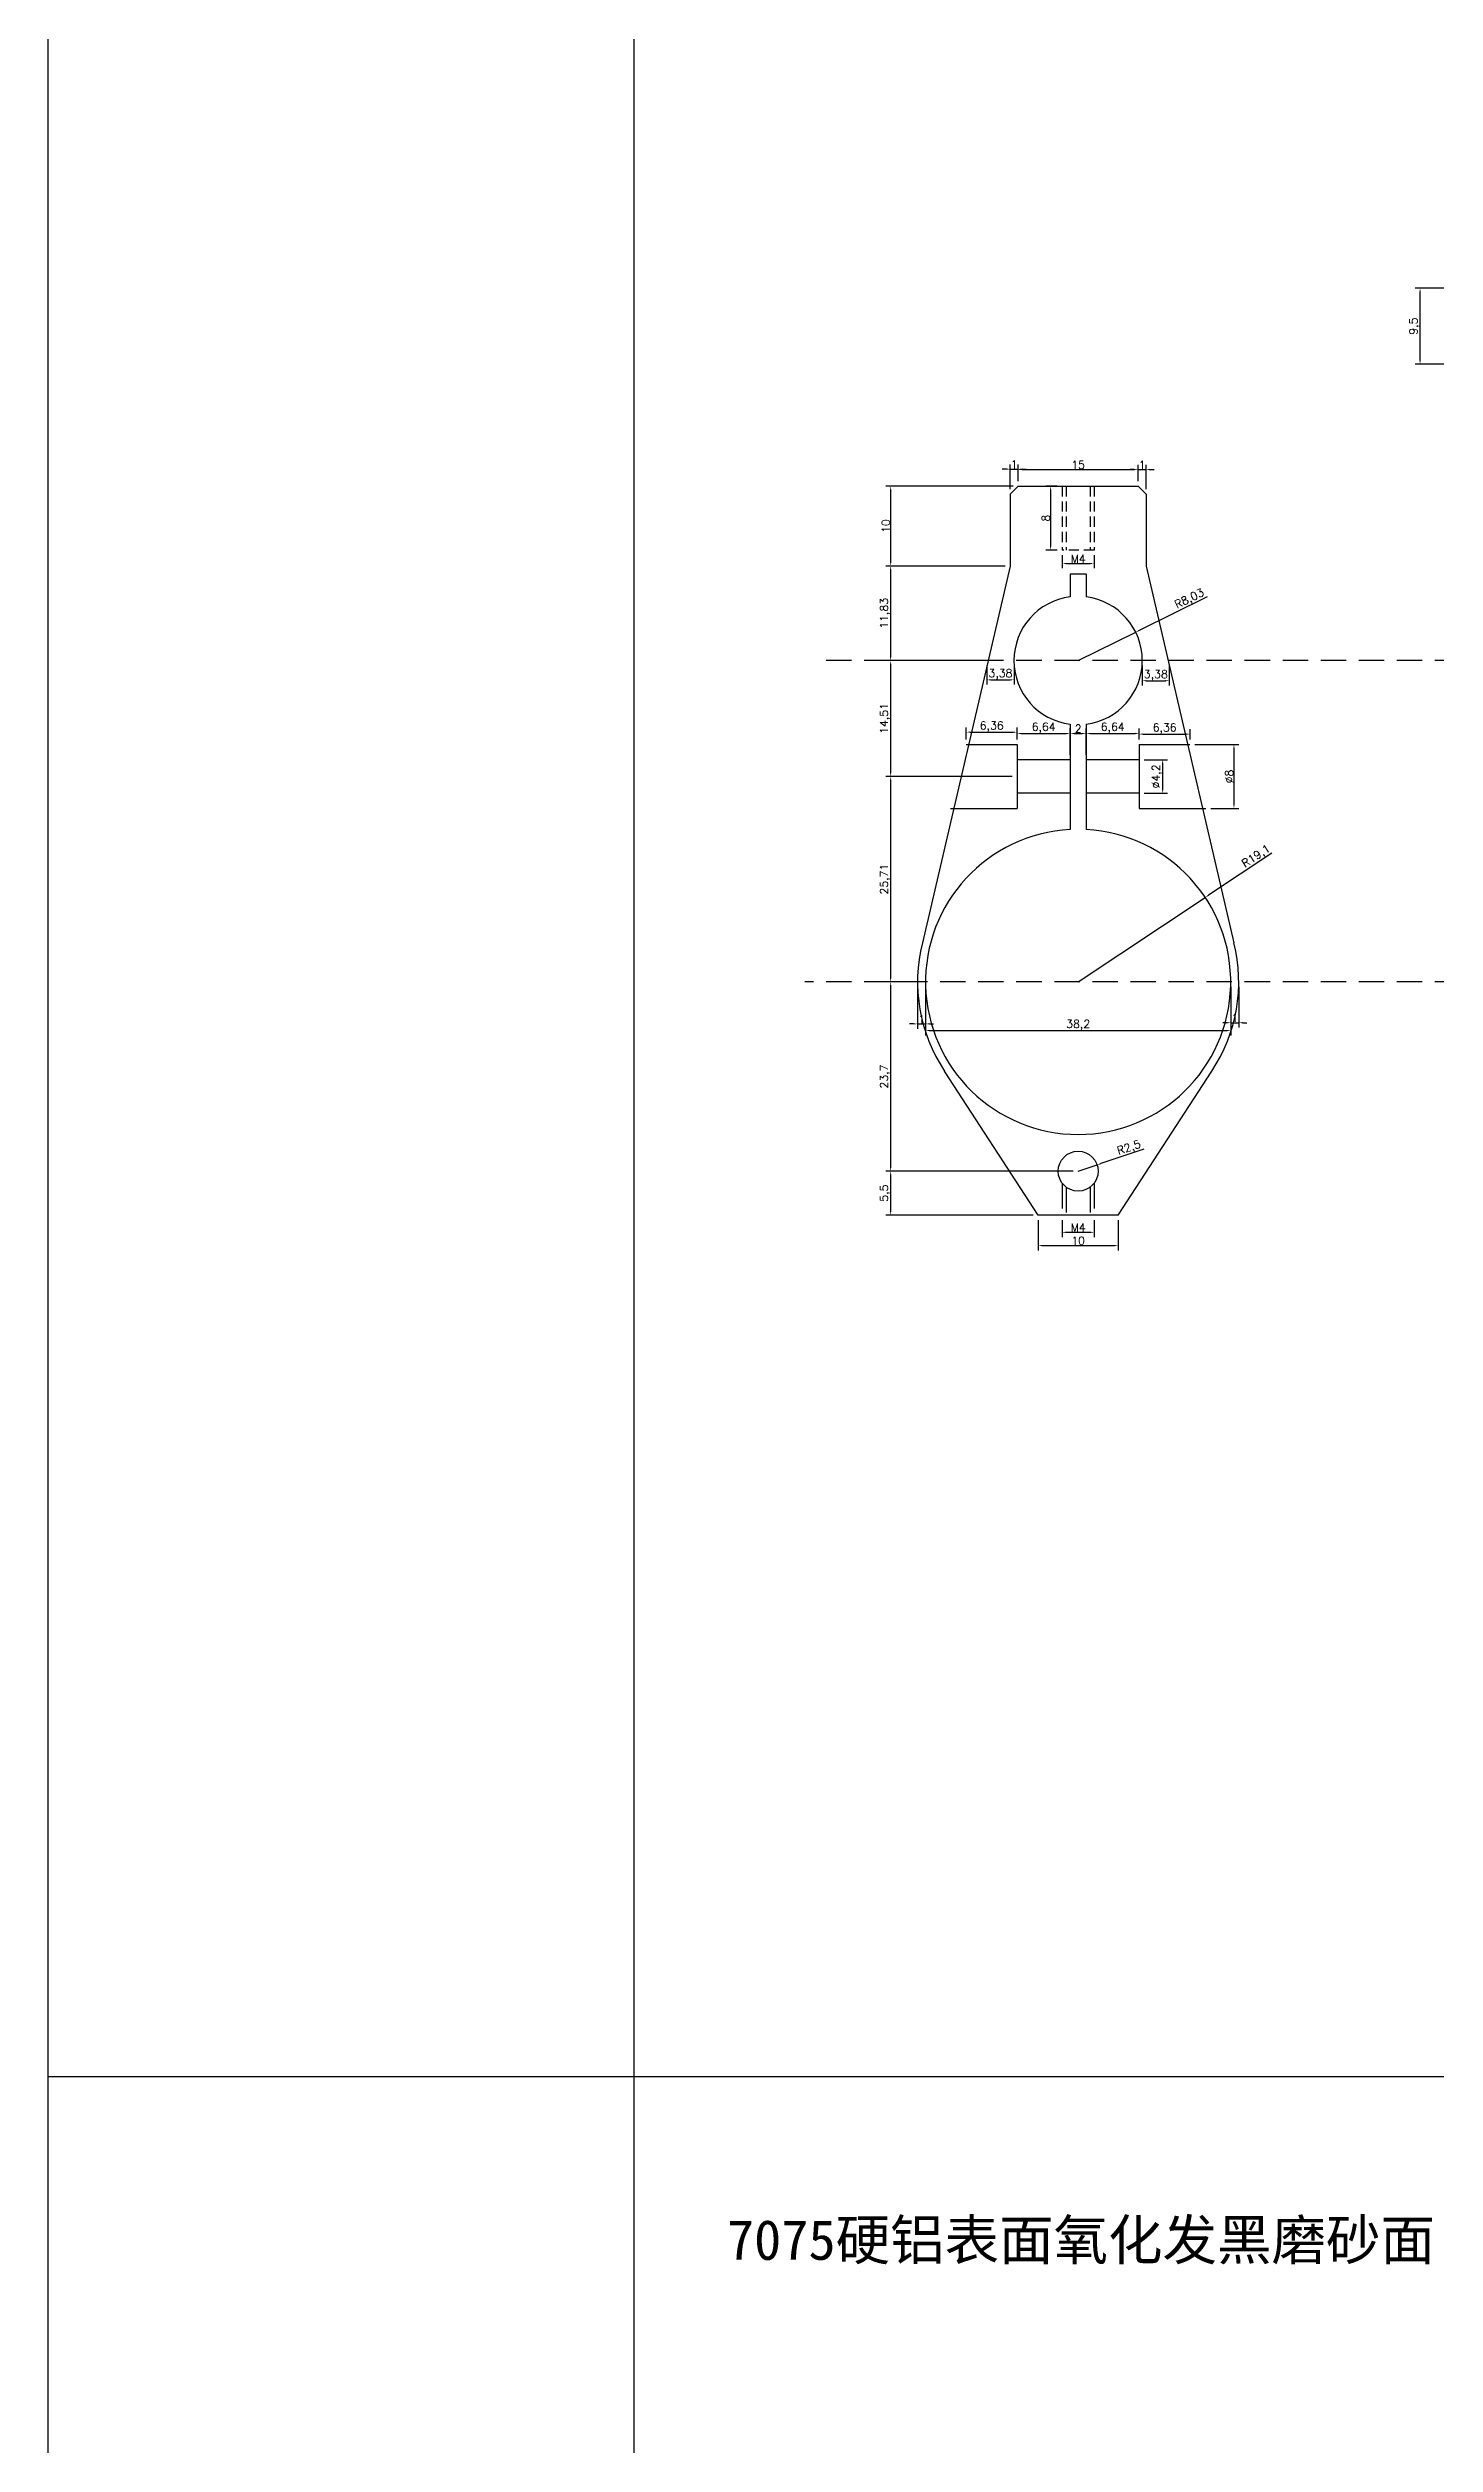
# Model space of a CAD drawing. Header units: millimetres. Extents: x 6817 to 15937, y -5221 to -164.
# Drawn here: x 9492.5 to 9666.1, y -1069.8 to -769.8 of the extents above; entities that cross this region are included whole.
import ezdxf

# ---------------------------------------------------------------- set-up
doc = ezdxf.new("R2010")
doc.units = ezdxf.units.MM
doc.linetypes.add('HIDDEN', pattern=[9.525, 6.35, -3.175])
doc.layers.add('图层2', color=108, linetype='Continuous')
doc.styles.get("Standard").update_dxf_attribs({"font": 'txt', "bigfont": 'gbcbig.shx'})
doc.dimstyles.new('ISO-25', dxfattribs={"dimtxt": 1, "dimasz": 0.5, "dimexe": 0.6, "dimexo": 0.625, "dimgap": 0.1, "dimtad": 1, "dimtxsty": 'Standard', "dimcen": 2.5, "dimadec": 0, "dimazin": 0, "dimtfac": 1, "dimtmove": 0, "dimatfit": 3, "dimfxl": 0, "dimarcsym": 0})

# ---------------------------------------------------------------- blocks, each defined once
blk = doc.blocks.new('*D876')
at = {"layer": 'Defpoints', "color": 0, "linetype": 'ByBlock', "transparency": 16777216}
for p in [(9664.22, -799.9), (9677.09, -799.9), (9671.78, -809.4)]:
    blk.add_point(p, dxfattribs=at)
at = {"layer": '图层2', "color": 0, "linetype": 'ByBlock', "lineweight": -2, "transparency": 16777216}
for p, q in [((9676.47, -799.9), (9663.62, -799.9)), ((9664.22, -808.9), (9664.22, -800.4)), ((9671.16, -809.4), (9663.62, -809.4))]:
    blk.add_line(p, q, dxfattribs=at)
at = {"layer": '图层2', "color": 0, "linetype": 'ByBlock', "transparency": 16777216}
for points in [[(9664.14, -800.4), (9664.31, -800.4), (9664.22, -799.9)], [(9664.14, -808.9), (9664.31, -808.9), (9664.22, -809.4)]]:
    blk.add_solid(points, dxfattribs=at)
at = {"layer": '图层2', "color": 0, "linetype": 'ByBlock', "transparency": 16777216, "insert": (9663.54, -804.65), "char_height": 1, "attachment_point": 5, "rotation": 90}
blk.add_mtext('9,5', dxfattribs=at)
blk = doc.blocks.new('*D936')
at = {"layer": 'Defpoints', "color": 0, "linetype": 'ByBlock', "transparency": 16777216}
for p in [(9613.93, -822.55), (9613.93, -824.68), (9612.93, -825.68)]:
    blk.add_point(p, dxfattribs=at)
at = {"layer": '图层2', "color": 0, "linetype": 'ByBlock', "lineweight": -2, "transparency": 16777216}
for p, q in [((9612.43, -822.55), (9611.93, -822.55)), ((9612.93, -825.06), (9612.93, -821.95)), ((9612.93, -822.55), (9613.93, -822.55)), ((9613.93, -824.06), (9613.93, -821.95)), ((9614.43, -822.55), (9614.93, -822.55))]:
    blk.add_line(p, q, dxfattribs=at)
at = {"layer": '图层2', "color": 0, "linetype": 'ByBlock', "transparency": 16777216}
for points in [[(9612.43, -822.46), (9612.43, -822.63), (9612.93, -822.55)], [(9614.43, -822.46), (9614.43, -822.63), (9613.93, -822.55)]]:
    blk.add_solid(points, dxfattribs=at)
at = {"layer": '图层2', "color": 0, "linetype": 'ByBlock', "transparency": 16777216, "insert": (9613.43, -821.95), "char_height": 1, "attachment_point": 5}
blk.add_mtext('1', dxfattribs=at)
blk = doc.blocks.new('*D937')
at = {"layer": 'Defpoints', "color": 0, "linetype": 'ByBlock', "transparency": 16777216}
for p in [(9613.93, -824.68), (9628.93, -822.61), (9628.93, -824.68)]:
    blk.add_point(p, dxfattribs=at)
at = {"layer": '图层2', "color": 0, "linetype": 'ByBlock', "lineweight": -2, "transparency": 16777216}
for p, q in [((9613.93, -824.06), (9613.93, -822.01)), ((9614.43, -822.61), (9628.43, -822.61)), ((9628.93, -824.06), (9628.93, -822.01))]:
    blk.add_line(p, q, dxfattribs=at)
at = {"layer": '图层2', "color": 0, "linetype": 'ByBlock', "transparency": 16777216}
for points in [[(9614.43, -822.52), (9614.43, -822.69), (9613.93, -822.61)], [(9628.43, -822.52), (9628.43, -822.69), (9628.93, -822.61)]]:
    blk.add_solid(points, dxfattribs=at)
at = {"layer": '图层2', "color": 0, "linetype": 'ByBlock', "transparency": 16777216, "insert": (9621.43, -822.01), "char_height": 1, "attachment_point": 5}
blk.add_mtext('15', dxfattribs=at)
blk = doc.blocks.new('*D938')
at = {"layer": 'Defpoints', "color": 0, "linetype": 'ByBlock', "transparency": 16777216}
for p in [(9628.93, -824.68), (9629.93, -822.61), (9629.93, -825.68)]:
    blk.add_point(p, dxfattribs=at)
at = {"layer": '图层2', "color": 0, "linetype": 'ByBlock', "lineweight": -2, "transparency": 16777216}
for p, q in [((9628.43, -822.61), (9627.93, -822.61)), ((9628.93, -824.06), (9628.93, -822.01)), ((9628.93, -822.61), (9629.93, -822.61)), ((9629.93, -825.06), (9629.93, -822.01)), ((9630.43, -822.61), (9630.93, -822.61))]:
    blk.add_line(p, q, dxfattribs=at)
at = {"layer": '图层2', "color": 0, "linetype": 'ByBlock', "transparency": 16777216}
for points in [[(9628.43, -822.52), (9628.43, -822.69), (9628.93, -822.61)], [(9630.43, -822.52), (9630.43, -822.69), (9629.93, -822.61)]]:
    blk.add_solid(points, dxfattribs=at)
at = {"layer": '图层2', "color": 0, "linetype": 'ByBlock', "transparency": 16777216, "insert": (9629.43, -822.01), "char_height": 1, "attachment_point": 5}
blk.add_mtext('1', dxfattribs=at)
blk = doc.blocks.new('*D939')
at = {"layer": 'Defpoints', "color": 0, "linetype": 'ByBlock', "transparency": 16777216}
for p in [(9613.93, -824.68), (9597.96, -834.68), (9612.93, -834.68)]:
    blk.add_point(p, dxfattribs=at)
at = {"layer": '图层2', "color": 0, "linetype": 'ByBlock', "lineweight": -2, "transparency": 16777216}
for p, q in [((9613.3, -824.68), (9597.36, -824.68)), ((9597.96, -825.18), (9597.96, -834.18)), ((9612.3, -834.68), (9597.36, -834.68))]:
    blk.add_line(p, q, dxfattribs=at)
at = {"layer": '图层2', "color": 0, "linetype": 'ByBlock', "transparency": 16777216}
for points in [[(9597.88, -825.18), (9598.04, -825.18), (9597.96, -824.68)], [(9597.88, -834.18), (9598.04, -834.18), (9597.96, -834.68)]]:
    blk.add_solid(points, dxfattribs=at)
at = {"layer": '图层2', "color": 0, "linetype": 'ByBlock', "transparency": 16777216, "insert": (9597.36, -829.68), "char_height": 1, "attachment_point": 5, "rotation": 90}
blk.add_mtext('10', dxfattribs=at)
blk = doc.blocks.new('*D617')
at = {"layer": 'Defpoints', "color": 0, "linetype": 'ByBlock', "transparency": 16777216}
for p in [(9612.93, -834.68), (9597.96, -846.51), (9610.01, -846.51)]:
    blk.add_point(p, dxfattribs=at)
at = {"layer": '图层2', "color": 0, "linetype": 'ByBlock', "lineweight": -2, "transparency": 16777216}
for p, q in [((9612.3, -834.68), (9597.36, -834.68)), ((9597.96, -835.18), (9597.96, -846.01)), ((9609.39, -846.51), (9597.36, -846.51))]:
    blk.add_line(p, q, dxfattribs=at)
at = {"layer": '图层2', "color": 0, "linetype": 'ByBlock', "transparency": 16777216}
for points in [[(9597.88, -835.18), (9598.04, -835.18), (9597.96, -834.68)], [(9597.88, -846.01), (9598.04, -846.01), (9597.96, -846.51)]]:
    blk.add_solid(points, dxfattribs=at)
at = {"layer": '图层2', "color": 0, "linetype": 'ByBlock', "transparency": 16777216, "insert": (9597.28, -840.6), "char_height": 1, "attachment_point": 5, "rotation": 90}
blk.add_mtext('11,83', dxfattribs=at)
blk = doc.blocks.new('*D940')
at = {"layer": 'Defpoints', "color": 0, "linetype": 'ByBlock', "transparency": 16777216}
for p in [(9610.01, -846.51), (9597.96, -861.02), (9613.79, -861.02)]:
    blk.add_point(p, dxfattribs=at)
at = {"layer": '图层2', "color": 0, "linetype": 'ByBlock', "lineweight": -2, "transparency": 16777216}
for p, q in [((9609.39, -846.51), (9597.36, -846.51)), ((9597.96, -847.01), (9597.96, -860.52)), ((9613.16, -861.02), (9597.36, -861.02))]:
    blk.add_line(p, q, dxfattribs=at)
at = {"layer": '图层2', "color": 0, "linetype": 'ByBlock', "transparency": 16777216}
for points in [[(9597.88, -847.01), (9598.04, -847.01), (9597.96, -846.51)], [(9597.88, -860.52), (9598.04, -860.52), (9597.96, -861.02)]]:
    blk.add_solid(points, dxfattribs=at)
at = {"layer": '图层2', "color": 0, "linetype": 'ByBlock', "transparency": 16777216, "insert": (9597.28, -853.76), "char_height": 1, "attachment_point": 5, "rotation": 90}
blk.add_mtext('14,51', dxfattribs=at)
blk = doc.blocks.new('*D618')
at = {"layer": 'Defpoints', "color": 0, "linetype": 'ByBlock', "transparency": 16777216}
for p in [(9613.79, -861.02), (9597.96, -886.73), (9600.73, -886.73)]:
    blk.add_point(p, dxfattribs=at)
at = {"layer": '图层2', "color": 0, "linetype": 'ByBlock', "lineweight": -2, "transparency": 16777216}
for p, q in [((9613.16, -861.02), (9597.36, -861.02)), ((9597.96, -861.52), (9597.96, -886.23)), ((9600.1, -886.73), (9597.36, -886.73))]:
    blk.add_line(p, q, dxfattribs=at)
at = {"layer": '图层2', "color": 0, "linetype": 'ByBlock', "transparency": 16777216}
for points in [[(9597.88, -861.52), (9598.04, -861.52), (9597.96, -861.02)], [(9597.88, -886.23), (9598.04, -886.23), (9597.96, -886.73)]]:
    blk.add_solid(points, dxfattribs=at)
at = {"layer": '图层2', "color": 0, "linetype": 'ByBlock', "transparency": 16777216, "insert": (9597.28, -873.87), "char_height": 1, "attachment_point": 5, "rotation": 90}
blk.add_mtext('25,71', dxfattribs=at)
blk = doc.blocks.new('*D619')
at = {"layer": 'Defpoints', "color": 0, "linetype": 'ByBlock', "transparency": 16777216}
for p in [(9600.1, -886.73), (9597.96, -910.43), (9621.43, -910.43)]:
    blk.add_point(p, dxfattribs=at)
at = {"layer": '图层2', "color": 0, "linetype": 'ByBlock', "lineweight": -2, "transparency": 16777216}
for p, q in [((9599.48, -886.73), (9597.36, -886.73)), ((9597.96, -887.23), (9597.96, -909.93)), ((9620.8, -910.43), (9597.36, -910.43))]:
    blk.add_line(p, q, dxfattribs=at)
at = {"layer": '图层2', "color": 0, "linetype": 'ByBlock', "transparency": 16777216}
for points in [[(9597.88, -887.23), (9598.04, -887.23), (9597.96, -886.73)], [(9597.88, -909.93), (9598.04, -909.93), (9597.96, -910.43)]]:
    blk.add_solid(points, dxfattribs=at)
at = {"layer": '图层2', "color": 0, "linetype": 'ByBlock', "transparency": 16777216, "insert": (9597.28, -898.58), "char_height": 1, "attachment_point": 5, "rotation": 90}
blk.add_mtext('23,7', dxfattribs=at)
blk = doc.blocks.new('*D941')
at = {"layer": 'Defpoints', "color": 0, "linetype": 'ByBlock', "transparency": 16777216}
for p in [(9607.43, -857.02), (9613.79, -855.47), (9613.79, -857.02)]:
    blk.add_point(p, dxfattribs=at)
at = {"layer": '图层2', "color": 0, "linetype": 'ByBlock', "lineweight": -2, "transparency": 16777216}
for p, q in [((9607.43, -856.39), (9607.43, -854.87)), ((9607.93, -855.47), (9613.29, -855.47)), ((9613.79, -856.39), (9613.79, -854.87))]:
    blk.add_line(p, q, dxfattribs=at)
at = {"layer": '图层2', "color": 0, "linetype": 'ByBlock', "transparency": 16777216}
for points in [[(9607.93, -855.39), (9607.93, -855.55), (9607.43, -855.47)], [(9613.29, -855.39), (9613.29, -855.55), (9613.79, -855.47)]]:
    blk.add_solid(points, dxfattribs=at)
at = {"layer": '图层2', "color": 0, "linetype": 'ByBlock', "transparency": 16777216, "insert": (9610.61, -854.79), "char_height": 1, "attachment_point": 5}
blk.add_mtext('6,36', dxfattribs=at)
blk = doc.blocks.new('*D942')
at = {"layer": 'Defpoints', "color": 0, "linetype": 'ByBlock', "transparency": 16777216}
for p in [(9613.79, -857.02), (9620.43, -855.63), (9620.43, -858.92)]:
    blk.add_point(p, dxfattribs=at)
at = {"layer": '图层2', "color": 0, "linetype": 'ByBlock', "lineweight": -2, "transparency": 16777216}
for p, q in [((9613.79, -856.39), (9613.79, -855.03)), ((9614.29, -855.63), (9619.93, -855.63)), ((9620.43, -858.29), (9620.43, -855.03))]:
    blk.add_line(p, q, dxfattribs=at)
at = {"layer": '图层2', "color": 0, "linetype": 'ByBlock', "transparency": 16777216}
for points in [[(9614.29, -855.55), (9614.29, -855.71), (9613.79, -855.63)], [(9619.93, -855.55), (9619.93, -855.71), (9620.43, -855.63)]]:
    blk.add_solid(points, dxfattribs=at)
at = {"layer": '图层2', "color": 0, "linetype": 'ByBlock', "transparency": 16777216, "insert": (9617.11, -854.95), "char_height": 1, "attachment_point": 5}
blk.add_mtext('6,64', dxfattribs=at)
blk = doc.blocks.new('*D943')
at = {"layer": 'Defpoints', "color": 0, "linetype": 'ByBlock', "transparency": 16777216}
for p in [(9622.43, -855.63), (9620.43, -858.92), (9622.43, -858.92)]:
    blk.add_point(p, dxfattribs=at)
at = {"layer": '图层2', "color": 0, "linetype": 'ByBlock', "lineweight": -2, "transparency": 16777216}
for p, q in [((9620.43, -858.29), (9620.43, -855.03)), ((9620.93, -855.63), (9621.93, -855.63)), ((9622.43, -858.29), (9622.43, -855.03))]:
    blk.add_line(p, q, dxfattribs=at)
at = {"layer": '图层2', "color": 0, "linetype": 'ByBlock', "transparency": 16777216}
for points in [[(9620.93, -855.55), (9620.93, -855.71), (9620.43, -855.63)], [(9621.93, -855.55), (9621.93, -855.71), (9622.43, -855.63)]]:
    blk.add_solid(points, dxfattribs=at)
at = {"layer": '图层2', "color": 0, "linetype": 'ByBlock', "transparency": 16777216, "insert": (9621.43, -855.03), "char_height": 1, "attachment_point": 5}
blk.add_mtext('2', dxfattribs=at)
blk = doc.blocks.new('*D944')
at = {"layer": 'Defpoints', "color": 0, "linetype": 'ByBlock', "transparency": 16777216}
for p in [(9629.06, -855.63), (9629.06, -857.02), (9622.43, -858.92)]:
    blk.add_point(p, dxfattribs=at)
at = {"layer": '图层2', "color": 0, "linetype": 'ByBlock', "lineweight": -2, "transparency": 16777216}
for p, q in [((9622.43, -858.29), (9622.43, -855.03)), ((9622.93, -855.63), (9628.56, -855.63)), ((9629.06, -856.39), (9629.06, -855.03))]:
    blk.add_line(p, q, dxfattribs=at)
at = {"layer": '图层2', "color": 0, "linetype": 'ByBlock', "transparency": 16777216}
for points in [[(9622.93, -855.55), (9622.93, -855.71), (9622.43, -855.63)], [(9628.56, -855.55), (9628.56, -855.71), (9629.06, -855.63)]]:
    blk.add_solid(points, dxfattribs=at)
at = {"layer": '图层2', "color": 0, "linetype": 'ByBlock', "transparency": 16777216, "insert": (9625.75, -854.95), "char_height": 1, "attachment_point": 5}
blk.add_mtext('6,64', dxfattribs=at)
blk = doc.blocks.new('*D945')
at = {"layer": 'Defpoints', "color": 0, "linetype": 'ByBlock', "transparency": 16777216}
for p in [(9629.06, -857.02), (9635.43, -855.71), (9635.43, -857.02)]:
    blk.add_point(p, dxfattribs=at)
at = {"layer": '图层2', "color": 0, "linetype": 'ByBlock', "lineweight": -2, "transparency": 16777216}
for p, q in [((9629.06, -856.39), (9629.06, -855.11)), ((9629.56, -855.71), (9634.93, -855.71)), ((9635.43, -856.39), (9635.43, -855.11))]:
    blk.add_line(p, q, dxfattribs=at)
at = {"layer": '图层2', "color": 0, "linetype": 'ByBlock', "transparency": 16777216}
for points in [[(9629.56, -855.63), (9629.56, -855.8), (9629.06, -855.71)], [(9634.93, -855.63), (9634.93, -855.8), (9635.43, -855.71)]]:
    blk.add_solid(points, dxfattribs=at)
at = {"layer": '图层2', "color": 0, "linetype": 'ByBlock', "transparency": 16777216, "insert": (9632.25, -855.03), "char_height": 1, "attachment_point": 5}
blk.add_mtext('6,36', dxfattribs=at)
blk = doc.blocks.new('*D946')
at = {"layer": 'Defpoints', "color": 0, "linetype": 'ByBlock', "transparency": 16777216}
for p in [(9629.06, -858.92), (9629.06, -863.12), (9632, -863.12)]:
    blk.add_point(p, dxfattribs=at)
at = {"layer": '图层2', "color": 0, "linetype": 'ByBlock', "lineweight": -2, "transparency": 16777216}
for p, q in [((9629.69, -858.92), (9632.6, -858.92)), ((9632, -859.42), (9632, -862.62)), ((9629.69, -863.12), (9632.6, -863.12))]:
    blk.add_line(p, q, dxfattribs=at)
at = {"layer": '图层2', "color": 0, "linetype": 'ByBlock', "transparency": 16777216}
for points in [[(9631.92, -859.42), (9632.09, -859.42), (9632, -858.92)], [(9631.92, -862.62), (9632.09, -862.62), (9632, -863.12)]]:
    blk.add_solid(points, dxfattribs=at)
at = {"layer": '图层2', "color": 0, "linetype": 'ByBlock', "transparency": 16777216, "insert": (9631.32, -861.02), "char_height": 1, "attachment_point": 5, "rotation": 90}
blk.add_mtext('%%C4,2', dxfattribs=at)
blk = doc.blocks.new('*D947')
at = {"layer": 'Defpoints', "color": 0, "linetype": 'ByBlock', "transparency": 16777216}
for p in [(9635.43, -857.02), (9637.4, -865.02), (9640.93, -865.02)]:
    blk.add_point(p, dxfattribs=at)
at = {"layer": '图层2', "color": 0, "linetype": 'ByBlock', "lineweight": -2, "transparency": 16777216}
for p, q in [((9636.05, -857.02), (9641.53, -857.02)), ((9640.93, -857.52), (9640.93, -864.52)), ((9638.02, -865.02), (9641.53, -865.02))]:
    blk.add_line(p, q, dxfattribs=at)
at = {"layer": '图层2', "color": 0, "linetype": 'ByBlock', "transparency": 16777216}
for points in [[(9640.85, -857.52), (9641.01, -857.52), (9640.93, -857.02)], [(9640.85, -864.52), (9641.01, -864.52), (9640.93, -865.02)]]:
    blk.add_solid(points, dxfattribs=at)
at = {"layer": '图层2', "color": 0, "linetype": 'ByBlock', "transparency": 16777216, "insert": (9640.33, -861.02), "char_height": 1, "attachment_point": 5, "rotation": 90}
blk.add_mtext('%%C8', dxfattribs=at)
blk = doc.blocks.new('*D948')
at = {"layer": 'Defpoints', "color": 0, "linetype": 'ByBlock', "transparency": 16777216}
for p in [(9601.33, -886.73), (9602.33, -886.73), (9602.33, -891.99)]:
    blk.add_point(p, dxfattribs=at)
at = {"layer": '图层2', "color": 0, "linetype": 'ByBlock', "lineweight": -2, "transparency": 16777216}
for p, q in [((9601.33, -887.36), (9601.33, -892.59)), ((9602.33, -887.36), (9602.33, -892.59)), ((9600.83, -891.99), (9600.33, -891.99)), ((9601.33, -891.99), (9602.33, -891.99)), ((9602.83, -891.99), (9603.33, -891.99))]:
    blk.add_line(p, q, dxfattribs=at)
at = {"layer": '图层2', "color": 0, "linetype": 'ByBlock', "transparency": 16777216}
for points in [[(9600.83, -891.91), (9600.83, -892.07), (9601.33, -891.99)], [(9602.83, -891.91), (9602.83, -892.07), (9602.33, -891.99)]]:
    blk.add_solid(points, dxfattribs=at)
at = {"layer": '图层2', "color": 0, "linetype": 'ByBlock', "transparency": 16777216, "insert": (9601.83, -891.39), "char_height": 1, "attachment_point": 5}
blk.add_mtext('1', dxfattribs=at)
blk = doc.blocks.new('*D949')
at = {"layer": 'Defpoints', "color": 0, "linetype": 'ByBlock', "transparency": 16777216}
for p in [(9602.33, -886.73), (9640.53, -886.73), (9640.53, -892.83)]:
    blk.add_point(p, dxfattribs=at)
at = {"layer": '图层2', "color": 0, "linetype": 'ByBlock', "lineweight": -2, "transparency": 16777216}
for p, q in [((9602.33, -887.36), (9602.33, -893.43)), ((9640.53, -887.36), (9640.53, -893.43)), ((9602.83, -892.83), (9640.03, -892.83))]:
    blk.add_line(p, q, dxfattribs=at)
at = {"layer": '图层2', "color": 0, "linetype": 'ByBlock', "transparency": 16777216}
for points in [[(9602.83, -892.74), (9602.83, -892.91), (9602.33, -892.83)], [(9640.03, -892.74), (9640.03, -892.91), (9640.53, -892.83)]]:
    blk.add_solid(points, dxfattribs=at)
at = {"layer": '图层2', "color": 0, "linetype": 'ByBlock', "transparency": 16777216, "insert": (9621.43, -892.14), "char_height": 1, "attachment_point": 5}
blk.add_mtext('38,2', dxfattribs=at)
blk = doc.blocks.new('*D620')
at = {"layer": 'Defpoints', "color": 0, "linetype": 'ByBlock', "transparency": 16777216}
for p in [(9640.53, -886.73), (9641.53, -886.73), (9641.53, -891.85)]:
    blk.add_point(p, dxfattribs=at)
at = {"layer": '图层2', "color": 0, "linetype": 'ByBlock', "lineweight": -2, "transparency": 16777216}
for p, q in [((9640.53, -887.36), (9640.53, -892.45)), ((9641.53, -887.36), (9641.53, -892.45)), ((9640.03, -891.85), (9639.53, -891.85)), ((9640.53, -891.85), (9641.53, -891.85)), ((9642.03, -891.85), (9642.53, -891.85))]:
    blk.add_line(p, q, dxfattribs=at)
at = {"layer": '图层2', "color": 0, "linetype": 'ByBlock', "transparency": 16777216}
for points in [[(9640.03, -891.76), (9640.03, -891.93), (9640.53, -891.85)], [(9642.03, -891.76), (9642.03, -891.93), (9641.53, -891.85)]]:
    blk.add_solid(points, dxfattribs=at)
at = {"layer": '图层2', "color": 0, "linetype": 'ByBlock', "transparency": 16777216, "insert": (9641.03, -891.25), "char_height": 1, "attachment_point": 5}
blk.add_mtext('1', dxfattribs=at)
blk = doc.blocks.new('*D950')
at = {"layer": 'Defpoints', "color": 0, "linetype": 'ByBlock', "transparency": 16777216}
for p in [(9628.63, -842.96), (9621.43, -846.51)]:
    blk.add_point(p, dxfattribs=at)
at = {"layer": '图层2', "color": 0, "linetype": 'ByBlock', "lineweight": -2, "transparency": 16777216}
for p, q in [((9637.59, -838.54), (9629.08, -842.74)), ((9621.43, -846.51), (9628.63, -842.96))]:
    blk.add_line(p, q, dxfattribs=at)
at = {"layer": '图层2', "color": 0, "linetype": 'ByBlock', "transparency": 16777216}
blk.add_solid([(9629.04, -842.66), (9629.11, -842.81), (9628.63, -842.96)], dxfattribs=at)
at = {"layer": '图层2', "color": 0, "linetype": 'ByBlock', "transparency": 16777216, "insert": (9635.4, -838.85), "char_height": 1, "attachment_point": 5, "rotation": 26.2585}
blk.add_mtext('R8,03', dxfattribs=at)
blk = doc.blocks.new('*D951')
at = {"layer": 'Defpoints', "color": 0, "linetype": 'ByBlock', "transparency": 16777216}
for p in [(9637.33, -876.16), (9621.43, -886.73)]:
    blk.add_point(p, dxfattribs=at)
at = {"layer": '图层2', "color": 0, "linetype": 'ByBlock', "lineweight": -2, "transparency": 16777216}
for p, q in [((9645.67, -870.62), (9637.75, -875.88)), ((9621.43, -886.73), (9637.33, -876.16))]:
    blk.add_line(p, q, dxfattribs=at)
at = {"layer": '图层2', "color": 0, "linetype": 'ByBlock', "transparency": 16777216}
blk.add_solid([(9637.71, -875.81), (9637.8, -875.95), (9637.33, -876.16)], dxfattribs=at)
at = {"layer": '图层2', "color": 0, "linetype": 'ByBlock', "transparency": 16777216, "insert": (9643.75, -871.08), "char_height": 1, "attachment_point": 5, "rotation": 33.6013}
blk.add_mtext('R19,1', dxfattribs=at)
blk = doc.blocks.new('*D952')
at = {"layer": 'Defpoints', "color": 0, "linetype": 'ByBlock', "transparency": 16777216}
for p in [(9610.01, -846.51), (9613.4, -846.51), (9613.4, -848.92)]:
    blk.add_point(p, dxfattribs=at)
at = {"layer": '图层2', "color": 0, "linetype": 'ByBlock', "lineweight": -2, "transparency": 16777216}
for p, q in [((9610.01, -847.14), (9610.01, -849.52)), ((9613.4, -847.14), (9613.4, -849.52)), ((9610.51, -848.92), (9612.9, -848.92))]:
    blk.add_line(p, q, dxfattribs=at)
at = {"layer": '图层2', "color": 0, "linetype": 'ByBlock', "transparency": 16777216}
for points in [[(9610.51, -848.84), (9610.51, -849.01), (9610.01, -848.92)], [(9612.9, -848.84), (9612.9, -849.01), (9613.4, -848.92)]]:
    blk.add_solid(points, dxfattribs=at)
at = {"layer": '图层2', "color": 0, "linetype": 'ByBlock', "transparency": 16777216, "insert": (9611.7, -848.24), "char_height": 1, "attachment_point": 5}
blk.add_mtext('3,38', dxfattribs=at)
blk = doc.blocks.new('*D953')
at = {"layer": 'Defpoints', "color": 0, "linetype": 'ByBlock', "transparency": 16777216}
for p in [(9629.46, -846.51), (9632.84, -846.51), (9632.84, -849.03)]:
    blk.add_point(p, dxfattribs=at)
at = {"layer": '图层2', "color": 0, "linetype": 'ByBlock', "lineweight": -2, "transparency": 16777216}
for p, q in [((9629.46, -847.14), (9629.46, -849.63)), ((9632.84, -847.14), (9632.84, -849.63)), ((9629.96, -849.03), (9632.34, -849.03))]:
    blk.add_line(p, q, dxfattribs=at)
at = {"layer": '图层2', "color": 0, "linetype": 'ByBlock', "transparency": 16777216}
for points in [[(9629.96, -848.95), (9629.96, -849.11), (9629.46, -849.03)], [(9632.34, -848.95), (9632.34, -849.11), (9632.84, -849.03)]]:
    blk.add_solid(points, dxfattribs=at)
at = {"layer": '图层2', "color": 0, "linetype": 'ByBlock', "transparency": 16777216, "insert": (9631.15, -848.35), "char_height": 1, "attachment_point": 5}
blk.add_mtext('3,38', dxfattribs=at)
blk = doc.blocks.new('*D954')
at = {"layer": 'Defpoints', "color": 0, "linetype": 'ByBlock', "transparency": 16777216}
for p in [(9619.43, -824.68), (9617.98, -832.68), (9619.43, -832.68)]:
    blk.add_point(p, dxfattribs=at)
at = {"layer": '图层2', "color": 0, "linetype": 'ByBlock', "lineweight": -2, "transparency": 16777216}
for p, q in [((9618.8, -824.68), (9617.38, -824.68)), ((9617.98, -825.18), (9617.98, -832.18)), ((9618.8, -832.68), (9617.38, -832.68))]:
    blk.add_line(p, q, dxfattribs=at)
at = {"layer": '图层2', "color": 0, "linetype": 'ByBlock', "transparency": 16777216}
for points in [[(9617.9, -825.18), (9618.06, -825.18), (9617.98, -824.68)], [(9617.9, -832.18), (9618.06, -832.18), (9617.98, -832.68)]]:
    blk.add_solid(points, dxfattribs=at)
at = {"layer": '图层2', "color": 0, "linetype": 'ByBlock', "transparency": 16777216, "insert": (9617.38, -828.68), "char_height": 1, "attachment_point": 5, "rotation": 90}
blk.add_mtext('8', dxfattribs=at)
blk = doc.blocks.new('*D955')
at = {"layer": 'Defpoints', "color": 0, "linetype": 'ByBlock', "transparency": 16777216}
for p in [(9619.43, -832.68), (9623.43, -832.68), (9623.43, -834.36)]:
    blk.add_point(p, dxfattribs=at)
at = {"layer": '图层2', "color": 0, "linetype": 'ByBlock', "lineweight": -2, "transparency": 16777216}
for p, q in [((9619.43, -833.31), (9619.43, -834.96)), ((9623.43, -833.31), (9623.43, -834.96)), ((9619.93, -834.36), (9622.93, -834.36))]:
    blk.add_line(p, q, dxfattribs=at)
at = {"layer": '图层2', "color": 0, "linetype": 'ByBlock', "transparency": 16777216}
for points in [[(9619.93, -834.28), (9619.93, -834.44), (9619.43, -834.36)], [(9622.93, -834.28), (9622.93, -834.44), (9623.43, -834.36)]]:
    blk.add_solid(points, dxfattribs=at)
at = {"layer": '图层2', "color": 0, "linetype": 'ByBlock', "transparency": 16777216, "insert": (9621.43, -833.76), "char_height": 1, "attachment_point": 5}
blk.add_mtext('M4', dxfattribs=at)
blk = doc.blocks.new('*D621')
at = {"layer": 'Defpoints', "color": 0, "linetype": 'ByBlock', "transparency": 16777216}
for p in [(9621.43, -910.43), (9597.96, -915.93), (9616.43, -915.93)]:
    blk.add_point(p, dxfattribs=at)
at = {"layer": '图层2', "color": 0, "linetype": 'ByBlock', "lineweight": -2, "transparency": 16777216}
for p, q in [((9620.8, -910.43), (9597.36, -910.43)), ((9597.96, -910.93), (9597.96, -915.43)), ((9615.8, -915.93), (9597.36, -915.93))]:
    blk.add_line(p, q, dxfattribs=at)
at = {"layer": '图层2', "color": 0, "linetype": 'ByBlock', "transparency": 16777216}
for points in [[(9597.88, -910.93), (9598.04, -910.93), (9597.96, -910.43)], [(9597.88, -915.43), (9598.04, -915.43), (9597.96, -915.93)]]:
    blk.add_solid(points, dxfattribs=at)
at = {"layer": '图层2', "color": 0, "linetype": 'ByBlock', "transparency": 16777216, "insert": (9597.28, -913.18), "char_height": 1, "attachment_point": 5, "rotation": 90}
blk.add_mtext('5,5', dxfattribs=at)
blk = doc.blocks.new('*D956')
at = {"layer": 'Defpoints', "color": 0, "linetype": 'ByBlock', "transparency": 16777216}
for p in [(9621.43, -910.43), (9623.8, -909.64)]:
    blk.add_point(p, dxfattribs=at)
at = {"layer": '图层2', "color": 0, "linetype": 'ByBlock', "lineweight": -2, "transparency": 16777216}
for p, q in [((9629.63, -907.69), (9624.27, -909.48)), ((9621.43, -910.43), (9623.8, -909.64))]:
    blk.add_line(p, q, dxfattribs=at)
at = {"layer": '图层2', "color": 0, "linetype": 'ByBlock', "transparency": 16777216}
blk.add_solid([(9624.25, -909.4), (9624.3, -909.56), (9623.8, -909.64)], dxfattribs=at)
at = {"layer": '图层2', "color": 0, "linetype": 'ByBlock', "transparency": 16777216, "insert": (9627.82, -907.58), "char_height": 1, "attachment_point": 5, "rotation": 18.4566}
blk.add_mtext('R2,5', dxfattribs=at)
blk = doc.blocks.new('*D1357')
at = {"layer": 'Defpoints', "color": 0, "linetype": 'ByBlock', "transparency": 16777216}
for p in [(9616.43, -915.93), (9626.43, -915.93), (9626.43, -919.74)]:
    blk.add_point(p, dxfattribs=at)
at = {"layer": '图层2', "color": 0, "linetype": 'ByBlock', "lineweight": -2, "transparency": 16777216}
for p, q in [((9616.43, -916.56), (9616.43, -920.34)), ((9626.43, -916.56), (9626.43, -920.34)), ((9616.93, -919.74), (9625.93, -919.74))]:
    blk.add_line(p, q, dxfattribs=at)
at = {"layer": '图层2', "color": 0, "linetype": 'ByBlock', "transparency": 16777216}
for points in [[(9616.93, -919.66), (9616.93, -919.83), (9616.43, -919.74)], [(9625.93, -919.66), (9625.93, -919.83), (9626.43, -919.74)]]:
    blk.add_solid(points, dxfattribs=at)
at = {"layer": '图层2', "color": 0, "linetype": 'ByBlock', "transparency": 16777216, "insert": (9621.43, -919.14), "char_height": 1, "attachment_point": 5}
blk.add_mtext('10', dxfattribs=at)
blk = doc.blocks.new('*D1358')
at = {"layer": 'Defpoints', "color": 0, "linetype": 'ByBlock', "transparency": 16777216}
for p in [(9619.43, -915.93), (9623.43, -915.93), (9623.43, -918.08)]:
    blk.add_point(p, dxfattribs=at)
at = {"layer": '图层2', "color": 0, "linetype": 'ByBlock', "lineweight": -2, "transparency": 16777216}
for p, q in [((9619.43, -916.56), (9619.43, -918.68)), ((9623.43, -916.56), (9623.43, -918.68)), ((9619.93, -918.08), (9622.93, -918.08))]:
    blk.add_line(p, q, dxfattribs=at)
at = {"layer": '图层2', "color": 0, "linetype": 'ByBlock', "transparency": 16777216}
for points in [[(9619.93, -917.99), (9619.93, -918.16), (9619.43, -918.08)], [(9622.93, -917.99), (9622.93, -918.16), (9623.43, -918.08)]]:
    blk.add_solid(points, dxfattribs=at)
at = {"layer": '图层2', "color": 0, "linetype": 'ByBlock', "transparency": 16777216, "insert": (9621.43, -917.48), "char_height": 1, "attachment_point": 5}
blk.add_mtext('M4', dxfattribs=at)

msp = doc.modelspace()

# ---------------------------------------------------------------- linework, layer by layer
at = {"layer": '图层2', "color": 2, "linetype": 'ByBlock'}
for p, q in [((9492.484, -164.27), (9492.484, -1378.846)), ((9565.834, -164.27), (9565.834, -1378.846)), ((9607.426, -857.018), (9613.788, -857.018)), ((9613.788, -857.018), (9613.788, -865.018)), ((9629.065, -857.018), (9629.065, -865.018)), ((9629.065, -857.018), (9635.427, -857.018)), ((9620.426, -858.918), (9613.788, -858.918)), ((9629.065, -858.918), (9622.426, -858.918)), ((9620.426, -863.118), (9613.788, -863.118)), ((9629.065, -863.118), (9622.426, -863.118)), ((9605.455, -865.018), (9613.788, -865.018)), ((9629.065, -865.018), (9637.397, -865.018)), ((10062.569, -1023.778), (9492.484, -1023.778))]:
    msp.add_line(p, q, dxfattribs=at)
at = {"layer": '图层2', "color": 6, "linetype": 'ByBlock'}
for p, q in [((9613.926, -824.684), (9612.926, -825.684)), ((9613.926, -824.684), (9628.926, -824.684)), ((9628.926, -824.684), (9629.926, -825.684)), ((9612.926, -825.684), (9612.926, -834.684)), ((9629.926, -825.684), (9629.926, -834.684)), ((9612.926, -834.684), (9601.928, -881.85)), ((9620.426, -835.698), (9620.426, -838.543)), ((9622.426, -835.698), (9620.426, -835.698)), ((9622.426, -835.698), (9622.426, -838.543)), ((9629.926, -834.684), (9640.924, -881.85)), ((9620.426, -854.478), (9620.426, -867.657)), ((9622.426, -854.478), (9622.426, -867.657)), ((9616.426, -915.931), (9604.708, -897.889)), ((9626.426, -915.931), (9638.145, -897.889)), ((9626.426, -915.931), (9616.426, -915.931))]:
    msp.add_line(p, q, dxfattribs=at)
at = {"layer": '图层2', "color": 1, "linetype": 'HIDDEN', "ltscale": 0.2}
for p, q in [((9619.426, -824.684), (9619.426, -832.684)), ((9619.926, -824.684), (9619.926, -832.684)), ((9622.926, -824.684), (9622.926, -832.684)), ((9623.426, -824.684), (9623.426, -832.684)), ((9623.426, -832.684), (9619.426, -832.684))]:
    msp.add_line(p, q, dxfattribs=at)
at = {"layer": '图层2', "color": 3, "linetype": 'HIDDEN', "ltscale": 0.5}
for p, q in [((9950.24, -846.511), (9589.02, -846.511)), ((9950.24, -886.731), (9587.238, -886.731))]:
    msp.add_line(p, q, dxfattribs=at)
at = {"layer": '图层2', "color": 1, "linetype": 'HIDDEN', "ltscale": 0.5}
for p, q in [((9619.426, -911.931), (9619.426, -915.931)), ((9619.926, -912.431), (9619.926, -915.931)), ((9622.926, -912.431), (9622.926, -915.931)), ((9623.426, -911.931), (9623.426, -915.931))]:
    msp.add_line(p, q, dxfattribs=at)
at = {"layer": '图层2', "color": 3, "linetype": 'ByBlock'}
msp.add_circle((9621.426, -910.431), 2.5, dxfattribs=at)
at = {"layer": '图层2', "color": 6, "linetype": 'ByBlock'}
for centre, radius, start, end in [((9621.426, -846.511), 8.03, 97.15379, 262.84621), ((9621.426, -846.511), 8.03, 277.15379, 82.84621), ((9621.426, -886.731), 19.1, 93.00115, 86.99885), ((9621.426, -886.731), 20.1, 165.94471, 213.71903), ((9621.426, -886.731), 20.1, 326.28097, 14.05529)]:
    msp.add_arc(centre, radius, start, end, dxfattribs=at)

# ---------------------------------------------------------------- texts
at = {"color": 2, "insert": (9577.465, -1041.703), "char_height": 5, "width": 97.81701, "attachment_point": 1}
msp.add_mtext('{\\fSimSun|b0|i0|c134|p2;7075硬铝表面氧化发黑磨砂面}', dxfattribs=at)

# ---------------------------------------------------------------- dimensions: what is measured, and where the dimension line sits
at = {"layer": '图层2', "color": 3, "linetype": 'ByBlock'}
for base, p1, p2, picture, middle in [((9664.224, -799.902), (9671.781, -809.402), (9677.095, -799.902), '*D876', (9663.541, -804.652)), ((9597.96, -834.684), (9613.926, -824.684), (9612.926, -834.684), '*D939', (9597.36, -829.684)), ((9617.979, -832.684), (9619.426, -824.684), (9619.426, -832.684), '*D954', (9617.379, -828.684)), ((9597.96, -846.511), (9612.926, -834.684), (9610.013, -846.511), '*D617', (9597.276, -840.598)), ((9597.96, -861.018), (9610.013, -846.511), (9613.788, -861.018), '*D940', (9597.276, -853.764)), ((9597.96, -886.731), (9613.788, -861.018), (9600.726, -886.731), '*D618', (9597.276, -873.874)), ((9597.96, -910.431), (9600.101, -886.731), (9621.426, -910.431), '*D619', (9597.276, -898.581)), ((9597.96, -915.931), (9621.426, -910.431), (9616.426, -915.931), '*D621', (9597.276, -913.181))]:
    dim = msp.add_linear_dim(base=base, p1=p1, p2=p2, angle=90, dimstyle='ISO-25', dxfattribs=at)
    dim.commit()
    dim.dimension.update_dxf_attribs({"geometry": picture, "text_midpoint": middle})
for base, p1, p2, picture, middle in [((9613.926, -822.545), (9612.926, -825.684), (9613.926, -824.684), '*D936', (9613.426, -821.945)), ((9628.926, -822.608), (9613.926, -824.684), (9628.926, -824.684), '*D937', (9621.426, -822.008)), ((9629.926, -822.608), (9628.926, -824.684), (9629.926, -825.684), '*D938', (9629.426, -822.008)), ((9613.396, -848.924), (9610.013, -846.511), (9613.396, -846.511), '*D952', (9611.705, -848.241)), ((9632.839, -849.029), (9629.456, -846.511), (9632.839, -846.511), '*D953', (9631.148, -848.346)), ((9613.788, -855.47), (9607.426, -857.018), (9613.788, -857.018), '*D941', (9610.607, -854.787)), ((9620.426, -855.631), (9613.788, -857.018), (9620.426, -858.918), '*D942', (9617.107, -854.948)), ((9622.426, -855.631), (9620.426, -858.918), (9622.426, -858.918), '*D943', (9621.426, -855.031)), ((9629.065, -855.631), (9622.426, -858.918), (9629.065, -857.018), '*D944', (9625.745, -854.948)), ((9635.427, -855.712), (9629.065, -857.018), (9635.427, -857.018), '*D945', (9632.246, -855.029)), ((9602.326, -891.988), (9601.326, -886.731), (9602.326, -886.731), '*D948', (9601.826, -891.388)), ((9640.526, -892.827), (9602.326, -886.731), (9640.526, -886.731), '*D949', (9621.426, -892.144)), ((9641.526, -891.848), (9640.526, -886.731), (9641.526, -886.731), '*D620', (9641.026, -891.248)), ((9626.426, -919.742), (9616.426, -915.931), (9626.426, -915.931), '*D1357', (9621.426, -919.142))]:
    dim = msp.add_linear_dim(base=base, p1=p1, p2=p2, dimstyle='ISO-25', dxfattribs=at)
    dim.commit()
    dim.dimension.update_dxf_attribs({"geometry": picture, "text_midpoint": middle})
for base, p1, p2, text, picture, middle in [((9623.426, -834.359), (9619.426, -832.684), (9623.426, -832.684), 'M4', '*D955', (9621.426, -833.759)), ((9623.426, -918.077), (9619.426, -915.931), (9623.426, -915.931), 'M<>', '*D1358', (9621.426, -917.477))]:
    dim = msp.add_linear_dim(base=base, p1=p1, p2=p2, text=text, dimstyle='ISO-25', dxfattribs=at)
    dim.commit()
    dim.dimension.update_dxf_attribs({"geometry": picture, "text_midpoint": middle})
for center, mpoint, picture, middle in [((9621.426, -846.511), (9628.628, -842.958), '*D950', (9635.706, -839.466)), ((9621.426, -886.731), (9637.335, -876.161), '*D951', (9644.129, -871.647)), ((9621.426, -910.431), (9623.798, -909.64), '*D956', (9628.034, -908.226))]:
    dim = msp.add_radius_dim(center=center, mpoint=mpoint, dimstyle='ISO-25', dxfattribs=at)
    dim.commit()
    dim.dimension.update_dxf_attribs({"geometry": picture, "text_midpoint": middle, "dimtype": 164})
for base, p1, p2, picture, middle in [((9640.929, -865.018), (9635.427, -857.018), (9637.397, -865.018), '*D947', (9640.329, -861.018)), ((9632.003, -863.118), (9629.065, -858.918), (9629.065, -863.118), '*D946', (9631.32, -861.018))]:
    dim = msp.add_linear_dim(base=base, p1=p1, p2=p2, angle=90, text='%%C<>', dimstyle='ISO-25', dxfattribs=at)
    dim.commit()
    dim.dimension.update_dxf_attribs({"geometry": picture, "text_midpoint": middle})

doc.saveas('drawing.dxf')
